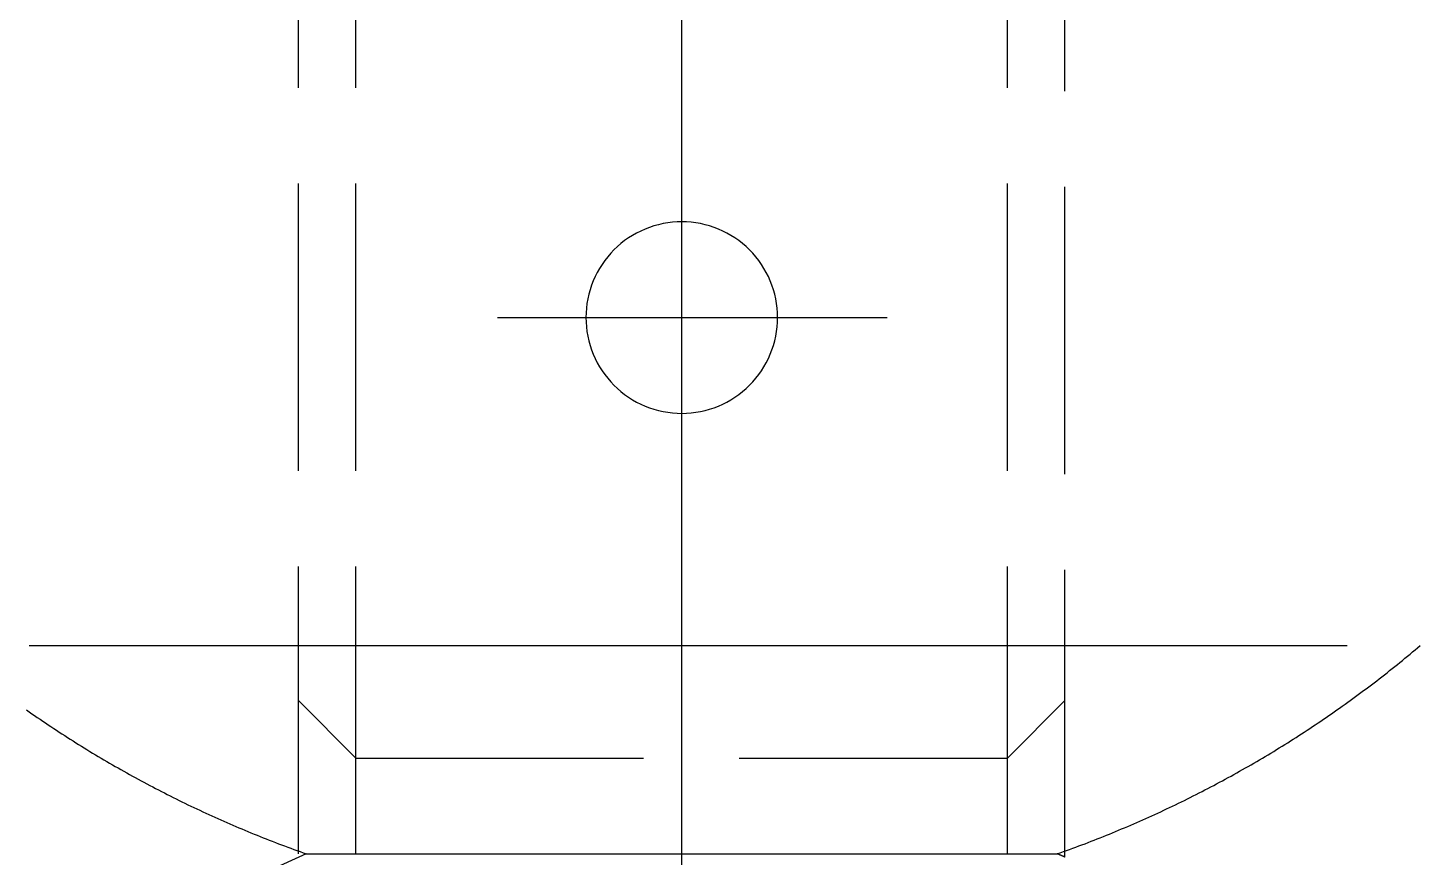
# Paper-space layout 'ldTemplatePARS001R3OrderA3BWPP03 (2)' of a CAD drawing. Header units: millimetres. Extents: x 302 to 722, y -383 to -86.
# Drawn here: x 511.36 to 518.63, y -272.25 to -267.91 of the extents above; entities that cross this region are included whole.
import ezdxf

# ---------------------------------------------------------------- set-up
doc = ezdxf.new("R2010")
doc.units = ezdxf.units.MM
doc.linetypes.add('DASH_CENTER', pattern=[36, 24, -3, 6, -3])
doc.linetypes.add('LONG_DASHED', pattern=[2, 1.5, -0.5])

psp = doc.layouts.new('ldTemplatePARS001R3OrderA3BWPP03 (2)')

# ---------------------------------------------------------------- linework, layer by layer
at = {"color": 7, "linetype": 'DASH_CENTER'}
for p, q in [((514.7759, -286.2029), (514.7759, -252.6781)), ((513.8136, -269.4278), (515.8473, -269.4278))]:
    psp.add_line(p, q, dxfattribs=at)
at = {"color": 7, "linetype": 'LONG_DASHED'}
for p, q in [((512.7759, -272.2278), (512.7759, -267.8278)), ((513.0759, -272.2278), (513.0759, -267.8278)), ((516.4759, -272.2278), (516.4759, -267.8278)), ((516.7759, -272.2452), (516.7759, -267.8278)), ((512.7759, -271.4278), (513.0759, -271.7278)), ((516.7759, -271.4278), (516.4759, -271.7278)), ((513.0759, -271.7278), (516.4759, -271.7278))]:
    psp.add_line(p, q, dxfattribs=at)
at = {"color": 7, "linetype": 'Continuous'}
for p, q in [((514.5402, -268.9868), (514.5188, -268.9989)), ((514.5621, -268.9758), (514.5402, -268.9868)), ((514.5845, -268.9658), (514.5621, -268.9758)), ((514.6074, -268.957), (514.5845, -268.9658)), ((514.6307, -268.9493), (514.6074, -268.957)), ((514.6544, -268.9427), (514.6307, -268.9493)), ((514.6783, -268.9374), (514.6544, -268.9427)), ((514.7025, -268.9332), (514.6783, -268.9374)), ((514.7269, -268.9302), (514.7025, -268.9332)), ((514.7513, -268.9284), (514.7269, -268.9302)), ((514.7759, -268.9278), (514.7513, -268.9284)), ((514.8004, -268.9284), (514.7759, -268.9278)), ((514.8249, -268.9302), (514.8004, -268.9284)), ((514.8492, -268.9332), (514.8249, -268.9302)), ((514.8734, -268.9374), (514.8492, -268.9332)), ((514.8974, -268.9427), (514.8734, -268.9374)), ((514.921, -268.9493), (514.8974, -268.9427)), ((514.9443, -268.957), (514.921, -268.9493)), ((514.9672, -268.9658), (514.9443, -268.957)), ((514.9897, -268.9758), (514.9672, -268.9658)), ((515.0116, -268.9868), (514.9897, -268.9758)), ((515.0329, -268.9989), (515.0116, -268.9868)), ((514.4401, -269.0573), (514.4223, -269.0742)), ((514.4587, -269.0413), (514.4401, -269.0573)), ((514.478, -269.0262), (514.4587, -269.0413)), ((514.4981, -269.012), (514.478, -269.0262)), ((514.5188, -268.9989), (514.4981, -269.012)), ((515.0537, -269.012), (515.0329, -268.9989)), ((515.0737, -269.0262), (515.0537, -269.012)), ((515.0931, -269.0413), (515.0737, -269.0262)), ((515.1117, -269.0573), (515.0931, -269.0413)), ((515.1294, -269.0742), (515.1117, -269.0573)), ((514.3743, -269.1299), (514.3601, -269.15)), ((514.3894, -269.1106), (514.3743, -269.1299)), ((514.4054, -269.092), (514.3894, -269.1106)), ((514.4223, -269.0742), (514.4054, -269.092)), ((515.1463, -269.092), (515.1294, -269.0742)), ((515.1624, -269.1106), (515.1463, -269.092)), ((515.1775, -269.1299), (515.1624, -269.1106)), ((515.1916, -269.15), (515.1775, -269.1299)), ((514.3239, -269.214), (514.3139, -269.2364)), ((514.3349, -269.1921), (514.3239, -269.214)), ((514.347, -269.1707), (514.3349, -269.1921)), ((514.3601, -269.15), (514.347, -269.1707)), ((515.2047, -269.1707), (515.1916, -269.15)), ((515.2168, -269.1921), (515.2047, -269.1707)), ((515.2279, -269.214), (515.2168, -269.1921)), ((515.2378, -269.2364), (515.2279, -269.214)), ((514.2974, -269.2826), (514.2909, -269.3063)), ((514.3051, -269.2593), (514.2974, -269.2826)), ((514.3139, -269.2364), (514.3051, -269.2593)), ((515.2466, -269.2593), (515.2378, -269.2364)), ((515.2543, -269.2826), (515.2466, -269.2593)), ((515.2609, -269.3063), (515.2543, -269.2826)), ((514.2813, -269.3544), (514.2783, -269.3787)), ((514.2855, -269.3302), (514.2813, -269.3544)), ((514.2909, -269.3063), (514.2855, -269.3302)), ((515.2663, -269.3302), (515.2609, -269.3063)), ((515.2705, -269.3544), (515.2663, -269.3302)), ((515.2735, -269.3787), (515.2705, -269.3544)), ((514.2765, -269.4032), (514.2759, -269.4278)), ((514.2759, -269.4278), (514.2765, -269.4523)), ((514.2783, -269.3787), (514.2765, -269.4032)), ((515.2753, -269.4032), (515.2735, -269.3787)), ((515.2759, -269.4278), (515.2753, -269.4032)), ((515.2753, -269.4523), (515.2759, -269.4278)), ((514.2765, -269.4523), (514.2783, -269.4768)), ((514.2783, -269.4768), (514.2813, -269.5011)), ((514.2813, -269.5011), (514.2855, -269.5253)), ((515.2663, -269.5253), (515.2705, -269.5011)), ((515.2705, -269.5011), (515.2735, -269.4768)), ((515.2735, -269.4768), (515.2753, -269.4523)), ((514.2855, -269.5253), (514.2909, -269.5492)), ((514.2909, -269.5492), (514.2974, -269.5729)), ((514.2974, -269.5729), (514.3051, -269.5962)), ((515.2466, -269.5962), (515.2543, -269.5729)), ((515.2543, -269.5729), (515.2609, -269.5492)), ((515.2609, -269.5492), (515.2663, -269.5253)), ((514.3051, -269.5962), (514.3139, -269.6191)), ((514.3139, -269.6191), (514.3239, -269.6415)), ((514.3239, -269.6415), (514.3349, -269.6635)), ((515.2168, -269.6635), (515.2279, -269.6415)), ((515.2279, -269.6415), (515.2378, -269.6191)), ((515.2378, -269.6191), (515.2466, -269.5962)), ((514.3349, -269.6635), (514.347, -269.6848)), ((514.347, -269.6848), (514.3601, -269.7055)), ((514.3601, -269.7055), (514.3743, -269.7256)), ((515.1775, -269.7256), (515.1916, -269.7055)), ((515.1916, -269.7055), (515.2047, -269.6848)), ((515.2047, -269.6848), (515.2168, -269.6635)), ((514.3743, -269.7256), (514.3894, -269.745)), ((514.3894, -269.745), (514.4054, -269.7635)), ((514.4054, -269.7635), (514.4223, -269.7813)), ((514.4223, -269.7813), (514.4401, -269.7982)), ((515.1117, -269.7982), (515.1294, -269.7813)), ((515.1294, -269.7813), (515.1463, -269.7635)), ((515.1463, -269.7635), (515.1624, -269.745)), ((515.1624, -269.745), (515.1775, -269.7256)), ((514.4401, -269.7982), (514.4587, -269.8143)), ((514.4587, -269.8143), (514.478, -269.8294)), ((514.478, -269.8294), (514.4981, -269.8435)), ((514.4981, -269.8435), (514.5188, -269.8566)), ((514.5188, -269.8566), (514.5402, -269.8687)), ((514.5402, -269.8687), (514.5621, -269.8798)), ((514.9897, -269.8798), (515.0116, -269.8687)), ((515.0116, -269.8687), (515.0329, -269.8566)), ((515.0329, -269.8566), (515.0537, -269.8435)), ((515.0537, -269.8435), (515.0737, -269.8294)), ((515.0737, -269.8294), (515.0931, -269.8143)), ((515.0931, -269.8143), (515.1117, -269.7982)), ((514.5621, -269.8798), (514.5845, -269.8897)), ((514.5845, -269.8897), (514.6074, -269.8985)), ((514.6074, -269.8985), (514.6307, -269.9062)), ((514.6307, -269.9062), (514.6544, -269.9128)), ((514.6544, -269.9128), (514.6783, -269.9181)), ((514.6783, -269.9181), (514.7025, -269.9223)), ((514.7025, -269.9223), (514.7269, -269.9253)), ((514.7269, -269.9253), (514.7513, -269.9272)), ((514.7513, -269.9272), (514.7759, -269.9278)), ((514.7759, -269.9278), (514.8004, -269.9272)), ((514.8004, -269.9272), (514.8249, -269.9253)), ((514.8249, -269.9253), (514.8492, -269.9223)), ((514.8492, -269.9223), (514.8734, -269.9181)), ((514.8734, -269.9181), (514.8974, -269.9128)), ((514.8974, -269.9128), (514.921, -269.9062)), ((514.921, -269.9062), (514.9443, -269.8985)), ((514.9443, -269.8985), (514.9672, -269.8897)), ((514.9672, -269.8897), (514.9897, -269.8798)), ((511.3703, -271.1408), (518.2483, -271.1408)), ((518.577, -271.1849), (518.5902, -271.1739)), ((518.5902, -271.1739), (518.6034, -271.1629)), ((518.6034, -271.1629), (518.6165, -271.1518)), ((518.6165, -271.1518), (518.6296, -271.1408)), ((518.4972, -271.2499), (518.5106, -271.2392)), ((518.5106, -271.2392), (518.524, -271.2284)), ((518.524, -271.2284), (518.5373, -271.2176)), ((518.5373, -271.2176), (518.5505, -271.2067)), ((518.5505, -271.2067), (518.5638, -271.1958)), ((518.5638, -271.1958), (518.577, -271.1849)), ((518.4028, -271.3241), (518.4163, -271.3136)), ((518.4163, -271.3136), (518.4299, -271.3031)), ((518.4299, -271.3031), (518.4434, -271.2925)), ((518.4434, -271.2925), (518.4569, -271.2819)), ((518.4569, -271.2819), (518.4704, -271.2713)), ((518.4704, -271.2713), (518.4838, -271.2606)), ((518.4838, -271.2606), (518.4972, -271.2499)), ((518.3068, -271.3963), (518.3206, -271.3861)), ((518.3206, -271.3861), (518.3344, -271.3758)), ((518.3344, -271.3758), (518.3481, -271.3656)), ((518.3481, -271.3656), (518.3618, -271.3552)), ((518.3618, -271.3552), (518.3755, -271.3449)), ((518.3755, -271.3449), (518.3891, -271.3345)), ((518.3891, -271.3345), (518.4028, -271.3241)), ((518.1954, -271.4765), (518.2094, -271.4666)), ((518.2094, -271.4666), (518.2234, -271.4567)), ((518.2234, -271.4567), (518.2374, -271.4467)), ((518.2374, -271.4467), (518.2513, -271.4367)), ((518.2513, -271.4367), (518.2652, -271.4267)), ((518.2652, -271.4267), (518.2791, -271.4166)), ((518.2791, -271.4166), (518.293, -271.4065)), ((518.293, -271.4065), (518.3068, -271.3963)), ((511.3563, -271.4765), (511.3704, -271.4863)), ((511.3704, -271.4863), (511.3845, -271.4961)), ((511.3845, -271.4961), (511.3986, -271.5059)), ((511.3986, -271.5059), (511.4127, -271.5156)), ((511.4127, -271.5156), (511.4269, -271.5253)), ((511.4269, -271.5253), (511.4411, -271.5349)), ((511.4411, -271.5349), (511.4553, -271.5445)), ((518.0965, -271.5445), (518.1107, -271.5349)), ((518.1107, -271.5349), (518.1249, -271.5253)), ((518.1249, -271.5253), (518.139, -271.5156)), ((518.139, -271.5156), (518.1532, -271.5059)), ((518.1532, -271.5059), (518.1673, -271.4961)), ((518.1673, -271.4961), (518.1814, -271.4863)), ((518.1814, -271.4863), (518.1954, -271.4765)), ((511.4553, -271.5445), (511.4695, -271.5541)), ((511.4695, -271.5541), (511.4838, -271.5636)), ((511.4838, -271.5636), (511.4981, -271.5731)), ((511.4981, -271.5731), (511.5124, -271.5825)), ((511.5124, -271.5825), (511.5268, -271.5919)), ((511.5268, -271.5919), (511.5412, -271.6013)), ((511.5412, -271.6013), (511.5556, -271.6106)), ((511.5556, -271.6106), (511.57, -271.6199)), ((517.9817, -271.6199), (517.9962, -271.6106)), ((517.9962, -271.6106), (518.0106, -271.6013)), ((518.0106, -271.6013), (518.025, -271.5919)), ((518.025, -271.5919), (518.0393, -271.5825)), ((518.0393, -271.5825), (518.0536, -271.5731)), ((518.0536, -271.5731), (518.0679, -271.5636)), ((518.0679, -271.5636), (518.0822, -271.5541)), ((518.0822, -271.5541), (518.0965, -271.5445)), ((511.57, -271.6199), (511.5845, -271.6291)), ((511.5845, -271.6291), (511.599, -271.6383)), ((511.599, -271.6383), (511.6135, -271.6474)), ((511.6135, -271.6474), (511.628, -271.6565)), ((511.628, -271.6565), (511.6426, -271.6656)), ((511.6426, -271.6656), (511.6572, -271.6746)), ((511.6572, -271.6746), (511.6718, -271.6836)), ((511.6718, -271.6836), (511.6864, -271.6926)), ((517.8653, -271.6926), (517.8799, -271.6836)), ((517.8799, -271.6836), (517.8946, -271.6746)), ((517.8946, -271.6746), (517.9092, -271.6656)), ((517.9092, -271.6656), (517.9237, -271.6565)), ((517.9237, -271.6565), (517.9383, -271.6474)), ((517.9383, -271.6474), (517.9528, -271.6383)), ((517.9528, -271.6383), (517.9673, -271.6291)), ((517.9673, -271.6291), (517.9817, -271.6199)), ((511.6864, -271.6926), (511.7011, -271.7015)), ((511.7011, -271.7015), (511.7158, -271.7103)), ((511.7158, -271.7103), (511.7305, -271.7191)), ((511.7305, -271.7191), (511.7453, -271.7279)), ((511.7453, -271.7279), (511.76, -271.7366)), ((511.76, -271.7366), (511.7748, -271.7453)), ((511.7748, -271.7453), (511.7897, -271.754)), ((511.7897, -271.754), (511.8045, -271.7626)), ((517.7472, -271.7626), (517.7621, -271.754)), ((517.7621, -271.754), (517.7769, -271.7453)), ((517.7769, -271.7453), (517.7917, -271.7366)), ((517.7917, -271.7366), (517.8065, -271.7279)), ((517.8065, -271.7279), (517.8212, -271.7191)), ((517.8212, -271.7191), (517.8359, -271.7103)), ((517.8359, -271.7103), (517.8506, -271.7015)), ((517.8506, -271.7015), (517.8653, -271.6926)), ((511.8045, -271.7626), (511.8194, -271.7711)), ((511.8194, -271.7711), (511.8343, -271.7796)), ((511.8343, -271.7796), (511.8492, -271.7881)), ((511.8492, -271.7881), (511.8641, -271.7966)), ((511.8641, -271.7966), (511.8791, -271.8049)), ((511.8791, -271.8049), (511.8941, -271.8133)), ((511.8941, -271.8133), (511.9091, -271.8216)), ((511.9091, -271.8216), (511.9241, -271.8299)), ((511.9241, -271.8299), (511.9392, -271.8381)), ((517.6126, -271.8381), (517.6276, -271.8299)), ((517.6276, -271.8299), (517.6427, -271.8216)), ((517.6427, -271.8216), (517.6577, -271.8133)), ((517.6577, -271.8133), (517.6727, -271.8049)), ((517.6727, -271.8049), (517.6876, -271.7966)), ((517.6876, -271.7966), (517.7026, -271.7881)), ((517.7026, -271.7881), (517.7175, -271.7796)), ((517.7175, -271.7796), (517.7324, -271.7711)), ((517.7324, -271.7711), (517.7472, -271.7626)), ((511.9392, -271.8381), (511.9543, -271.8463)), ((511.9543, -271.8463), (511.9694, -271.8544)), ((511.9694, -271.8544), (511.9845, -271.8625)), ((511.9845, -271.8625), (511.9997, -271.8705)), ((511.9997, -271.8705), (512.0148, -271.8785)), ((512.0148, -271.8785), (512.03, -271.8865)), ((512.03, -271.8865), (512.0453, -271.8944)), ((512.0453, -271.8944), (512.0605, -271.9023)), ((512.0605, -271.9023), (512.0758, -271.9101)), ((517.476, -271.9101), (517.4912, -271.9023)), ((517.4912, -271.9023), (517.5065, -271.8944)), ((517.5065, -271.8944), (517.5217, -271.8865)), ((517.5217, -271.8865), (517.5369, -271.8785)), ((517.5369, -271.8785), (517.5521, -271.8705)), ((517.5521, -271.8705), (517.5672, -271.8625)), ((517.5672, -271.8625), (517.5824, -271.8544)), ((517.5824, -271.8544), (517.5975, -271.8463)), ((517.5975, -271.8463), (517.6126, -271.8381)), ((512.0758, -271.9101), (512.0911, -271.9179)), ((512.0911, -271.9179), (512.1064, -271.9256)), ((512.1064, -271.9256), (512.1217, -271.9333)), ((512.1217, -271.9333), (512.1371, -271.941)), ((512.1371, -271.941), (512.1524, -271.9486)), ((512.1524, -271.9486), (512.1678, -271.9562)), ((512.1678, -271.9562), (512.1833, -271.9637)), ((512.1833, -271.9637), (512.1987, -271.9712)), ((512.1987, -271.9712), (512.2142, -271.9786)), ((517.3376, -271.9786), (517.3531, -271.9712)), ((517.3531, -271.9712), (517.3685, -271.9637)), ((517.3685, -271.9637), (517.3839, -271.9562)), ((517.3839, -271.9562), (517.3993, -271.9486)), ((517.3993, -271.9486), (517.4147, -271.941)), ((517.4147, -271.941), (517.43, -271.9333)), ((517.43, -271.9333), (517.4454, -271.9256)), ((517.4454, -271.9256), (517.4607, -271.9179)), ((517.4607, -271.9179), (517.476, -271.9101)), ((512.2142, -271.9786), (512.2296, -271.986)), ((512.2296, -271.986), (512.2451, -271.9933)), ((512.2451, -271.9933), (512.2607, -272.0006)), ((512.2607, -272.0006), (512.2762, -272.0079)), ((512.2762, -272.0079), (512.2918, -272.0151)), ((512.2918, -272.0151), (512.3074, -272.0223)), ((512.3074, -272.0223), (512.323, -272.0294)), ((512.323, -272.0294), (512.3386, -272.0365)), ((512.3386, -272.0365), (512.3543, -272.0435)), ((512.3543, -272.0435), (512.3699, -272.0505)), ((517.1818, -272.0505), (517.1975, -272.0435)), ((517.1975, -272.0435), (517.2131, -272.0365)), ((517.2131, -272.0365), (517.2288, -272.0294)), ((517.2288, -272.0294), (517.2444, -272.0223)), ((517.2444, -272.0223), (517.26, -272.0151)), ((517.26, -272.0151), (517.2755, -272.0079)), ((517.2755, -272.0079), (517.2911, -272.0006)), ((517.2911, -272.0006), (517.3066, -271.9933)), ((517.3066, -271.9933), (517.3221, -271.986)), ((517.3221, -271.986), (517.3376, -271.9786)), ((512.3699, -272.0505), (512.3856, -272.0574)), ((512.3856, -272.0574), (512.4013, -272.0643)), ((512.4013, -272.0643), (512.4171, -272.0712)), ((512.4171, -272.0712), (512.4328, -272.078)), ((512.4328, -272.078), (512.4486, -272.0847)), ((512.4486, -272.0847), (512.4644, -272.0915)), ((512.4644, -272.0915), (512.4802, -272.0981)), ((512.4802, -272.0981), (512.496, -272.1048)), ((512.496, -272.1048), (512.5118, -272.1113)), ((512.5118, -272.1113), (512.5277, -272.1179)), ((512.5277, -272.1179), (512.5436, -272.1244)), ((517.0082, -272.1244), (517.024, -272.1179)), ((517.024, -272.1179), (517.0399, -272.1113)), ((517.0399, -272.1113), (517.0558, -272.1048)), ((517.0558, -272.1048), (517.0716, -272.0981)), ((517.0716, -272.0981), (517.0874, -272.0915)), ((517.0874, -272.0915), (517.1032, -272.0847)), ((517.1032, -272.0847), (517.1189, -272.078)), ((517.1189, -272.078), (517.1347, -272.0712)), ((517.1347, -272.0712), (517.1504, -272.0643)), ((517.1504, -272.0643), (517.1661, -272.0574)), ((517.1661, -272.0574), (517.1818, -272.0505)), ((512.5436, -272.1244), (512.5595, -272.1308)), ((512.5595, -272.1308), (512.5754, -272.1372)), ((512.5754, -272.1372), (512.5913, -272.1436)), ((512.5913, -272.1436), (512.6073, -272.1499)), ((512.6073, -272.1499), (512.6233, -272.1562)), ((512.6233, -272.1562), (512.6392, -272.1624)), ((512.6392, -272.1624), (512.6553, -272.1686)), ((512.6553, -272.1686), (512.6713, -272.1747)), ((512.6713, -272.1747), (512.6873, -272.1808)), ((512.6873, -272.1808), (512.7034, -272.1868)), ((512.7034, -272.1868), (512.7195, -272.1928)), ((512.7195, -272.1928), (512.7356, -272.1987)), ((516.8162, -272.1987), (516.8323, -272.1928)), ((516.8323, -272.1928), (516.8484, -272.1868)), ((516.8484, -272.1868), (516.8644, -272.1808)), ((516.8644, -272.1808), (516.8805, -272.1747)), ((516.8805, -272.1747), (516.8965, -272.1686)), ((516.8965, -272.1686), (516.9125, -272.1624)), ((516.9125, -272.1624), (516.9285, -272.1562)), ((516.9285, -272.1562), (516.9445, -272.1499)), ((516.9445, -272.1499), (516.9604, -272.1436)), ((516.9604, -272.1436), (516.9764, -272.1372)), ((516.9764, -272.1372), (516.9923, -272.1308)), ((516.9923, -272.1308), (517.0082, -272.1244)), ((512.8163, -272.2278), (512.6216, -272.3157)), ((512.7356, -272.1987), (512.7517, -272.2046)), ((512.7517, -272.2046), (512.7678, -272.2105)), ((512.7678, -272.2105), (512.7839, -272.2163)), ((512.7839, -272.2163), (512.8001, -272.222)), ((512.8001, -272.222), (512.8163, -272.2278)), ((512.8163, -272.2278), (513.0759, -272.2278)), ((513.0759, -272.2278), (516.4759, -272.2278)), ((516.4759, -272.2278), (516.7355, -272.2278)), ((516.7355, -272.2278), (516.7516, -272.222)), ((516.7358, -272.2279), (516.7355, -272.2278)), ((516.7361, -272.228), (516.7358, -272.2279)), ((516.7364, -272.2282), (516.7361, -272.228)), ((516.7367, -272.2283), (516.7364, -272.2282)), ((516.737, -272.2284), (516.7367, -272.2283)), ((516.7374, -272.2286), (516.737, -272.2284)), ((516.7377, -272.2287), (516.7374, -272.2286)), ((516.738, -272.2288), (516.7377, -272.2287)), ((516.7383, -272.229), (516.738, -272.2288)), ((516.7386, -272.2291), (516.7383, -272.229)), ((516.7389, -272.2292), (516.7386, -272.2291)), ((516.7393, -272.2294), (516.7389, -272.2292)), ((516.7396, -272.2295), (516.7393, -272.2294)), ((516.7399, -272.2296), (516.7396, -272.2295)), ((516.7402, -272.2298), (516.7399, -272.2296)), ((516.7405, -272.2299), (516.7402, -272.2298)), ((516.7408, -272.2301), (516.7405, -272.2299)), ((516.7412, -272.2302), (516.7408, -272.2301)), ((516.7415, -272.2303), (516.7412, -272.2302)), ((516.7418, -272.2305), (516.7415, -272.2303)), ((516.7421, -272.2306), (516.7418, -272.2305)), ((516.7424, -272.2307), (516.7421, -272.2306)), ((516.7427, -272.2309), (516.7424, -272.2307)), ((516.7431, -272.231), (516.7427, -272.2309)), ((516.7434, -272.2311), (516.7431, -272.231)), ((516.7437, -272.2313), (516.7434, -272.2311)), ((516.744, -272.2314), (516.7437, -272.2313)), ((516.7443, -272.2315), (516.744, -272.2314)), ((516.7446, -272.2317), (516.7443, -272.2315)), ((516.7449, -272.2318), (516.7446, -272.2317)), ((516.7453, -272.2319), (516.7449, -272.2318)), ((516.7456, -272.2321), (516.7453, -272.2319)), ((516.7459, -272.2322), (516.7456, -272.2321)), ((516.7462, -272.2324), (516.7459, -272.2322)), ((516.7465, -272.2325), (516.7462, -272.2324)), ((516.7468, -272.2326), (516.7465, -272.2325)), ((516.7472, -272.2328), (516.7468, -272.2326)), ((516.7475, -272.2329), (516.7472, -272.2328)), ((516.7478, -272.233), (516.7475, -272.2329)), ((516.7481, -272.2332), (516.7478, -272.233)), ((516.7484, -272.2333), (516.7481, -272.2332)), ((516.7487, -272.2334), (516.7484, -272.2333)), ((516.7491, -272.2336), (516.7487, -272.2334)), ((516.7494, -272.2337), (516.7491, -272.2336)), ((516.7497, -272.2338), (516.7494, -272.2337)), ((516.75, -272.234), (516.7497, -272.2338)), ((516.7503, -272.2341), (516.75, -272.234)), ((516.7506, -272.2342), (516.7503, -272.2341)), ((516.751, -272.2344), (516.7506, -272.2342)), ((516.7513, -272.2345), (516.751, -272.2344)), ((516.7516, -272.2347), (516.7513, -272.2345)), ((516.7516, -272.222), (516.7678, -272.2163)), ((516.7519, -272.2348), (516.7516, -272.2347)), ((516.7522, -272.2349), (516.7519, -272.2348)), ((516.7525, -272.2351), (516.7522, -272.2349)), ((516.7528, -272.2352), (516.7525, -272.2351)), ((516.7532, -272.2353), (516.7528, -272.2352)), ((516.7535, -272.2355), (516.7532, -272.2353)), ((516.7538, -272.2356), (516.7535, -272.2355)), ((516.7541, -272.2357), (516.7538, -272.2356)), ((516.7544, -272.2359), (516.7541, -272.2357)), ((516.7547, -272.236), (516.7544, -272.2359)), ((516.7551, -272.2362), (516.7547, -272.236)), ((516.7554, -272.2363), (516.7551, -272.2362)), ((516.7557, -272.2364), (516.7554, -272.2363)), ((516.756, -272.2366), (516.7557, -272.2364)), ((516.7563, -272.2367), (516.756, -272.2366)), ((516.7566, -272.2368), (516.7563, -272.2367)), ((516.757, -272.237), (516.7566, -272.2368)), ((516.7573, -272.2371), (516.757, -272.237)), ((516.7576, -272.2372), (516.7573, -272.2371)), ((516.7579, -272.2374), (516.7576, -272.2372)), ((516.7582, -272.2375), (516.7579, -272.2374)), ((516.7585, -272.2377), (516.7582, -272.2375)), ((516.7588, -272.2378), (516.7585, -272.2377)), ((516.7592, -272.2379), (516.7588, -272.2378)), ((516.7595, -272.2381), (516.7592, -272.2379)), ((516.7598, -272.2382), (516.7595, -272.2381)), ((516.7601, -272.2383), (516.7598, -272.2382)), ((516.7604, -272.2385), (516.7601, -272.2383)), ((516.7607, -272.2386), (516.7604, -272.2385)), ((516.7611, -272.2387), (516.7607, -272.2386)), ((516.7614, -272.2389), (516.7611, -272.2387)), ((516.7617, -272.239), (516.7614, -272.2389)), ((516.762, -272.2392), (516.7617, -272.239)), ((516.7623, -272.2393), (516.762, -272.2392)), ((516.7626, -272.2394), (516.7623, -272.2393)), ((516.7629, -272.2396), (516.7626, -272.2394)), ((516.7633, -272.2397), (516.7629, -272.2396)), ((516.7636, -272.2398), (516.7633, -272.2397)), ((516.7639, -272.24), (516.7636, -272.2398)), ((516.7642, -272.2401), (516.7639, -272.24)), ((516.7645, -272.2402), (516.7642, -272.2401)), ((516.7648, -272.2404), (516.7645, -272.2402)), ((516.7652, -272.2405), (516.7648, -272.2404)), ((516.7655, -272.2407), (516.7652, -272.2405)), ((516.7658, -272.2408), (516.7655, -272.2407)), ((516.7661, -272.2409), (516.7658, -272.2408)), ((516.7664, -272.2411), (516.7661, -272.2409)), ((516.7667, -272.2412), (516.7664, -272.2411)), ((516.767, -272.2413), (516.7667, -272.2412)), ((516.7674, -272.2415), (516.767, -272.2413)), ((516.7677, -272.2416), (516.7674, -272.2415)), ((516.768, -272.2417), (516.7677, -272.2416)), ((516.7678, -272.2163), (516.7839, -272.2105)), ((516.7683, -272.2419), (516.768, -272.2417)), ((516.7686, -272.242), (516.7683, -272.2419)), ((516.7689, -272.2422), (516.7686, -272.242)), ((516.7693, -272.2423), (516.7689, -272.2422)), ((516.7696, -272.2424), (516.7693, -272.2423)), ((516.7699, -272.2426), (516.7696, -272.2424)), ((516.7702, -272.2427), (516.7699, -272.2426)), ((516.7705, -272.2428), (516.7702, -272.2427)), ((516.7708, -272.243), (516.7705, -272.2428)), ((516.7711, -272.2431), (516.7708, -272.243)), ((516.7715, -272.2433), (516.7711, -272.2431)), ((516.7718, -272.2434), (516.7715, -272.2433)), ((516.7721, -272.2435), (516.7718, -272.2434)), ((516.7724, -272.2437), (516.7721, -272.2435)), ((516.7727, -272.2438), (516.7724, -272.2437)), ((516.773, -272.2439), (516.7727, -272.2438)), ((516.7734, -272.2441), (516.773, -272.2439)), ((516.7737, -272.2442), (516.7734, -272.2441)), ((516.774, -272.2444), (516.7737, -272.2442)), ((516.7743, -272.2445), (516.774, -272.2444)), ((516.7746, -272.2446), (516.7743, -272.2445)), ((516.7749, -272.2448), (516.7746, -272.2446)), ((516.7752, -272.2449), (516.7749, -272.2448)), ((516.7756, -272.245), (516.7752, -272.2449)), ((516.7759, -272.2452), (516.7756, -272.245)), ((516.7839, -272.2105), (516.8001, -272.2046)), ((516.8001, -272.2046), (516.8162, -272.1987))]:
    psp.add_line(p, q, dxfattribs=at)

doc.saveas('drawing.dxf')
